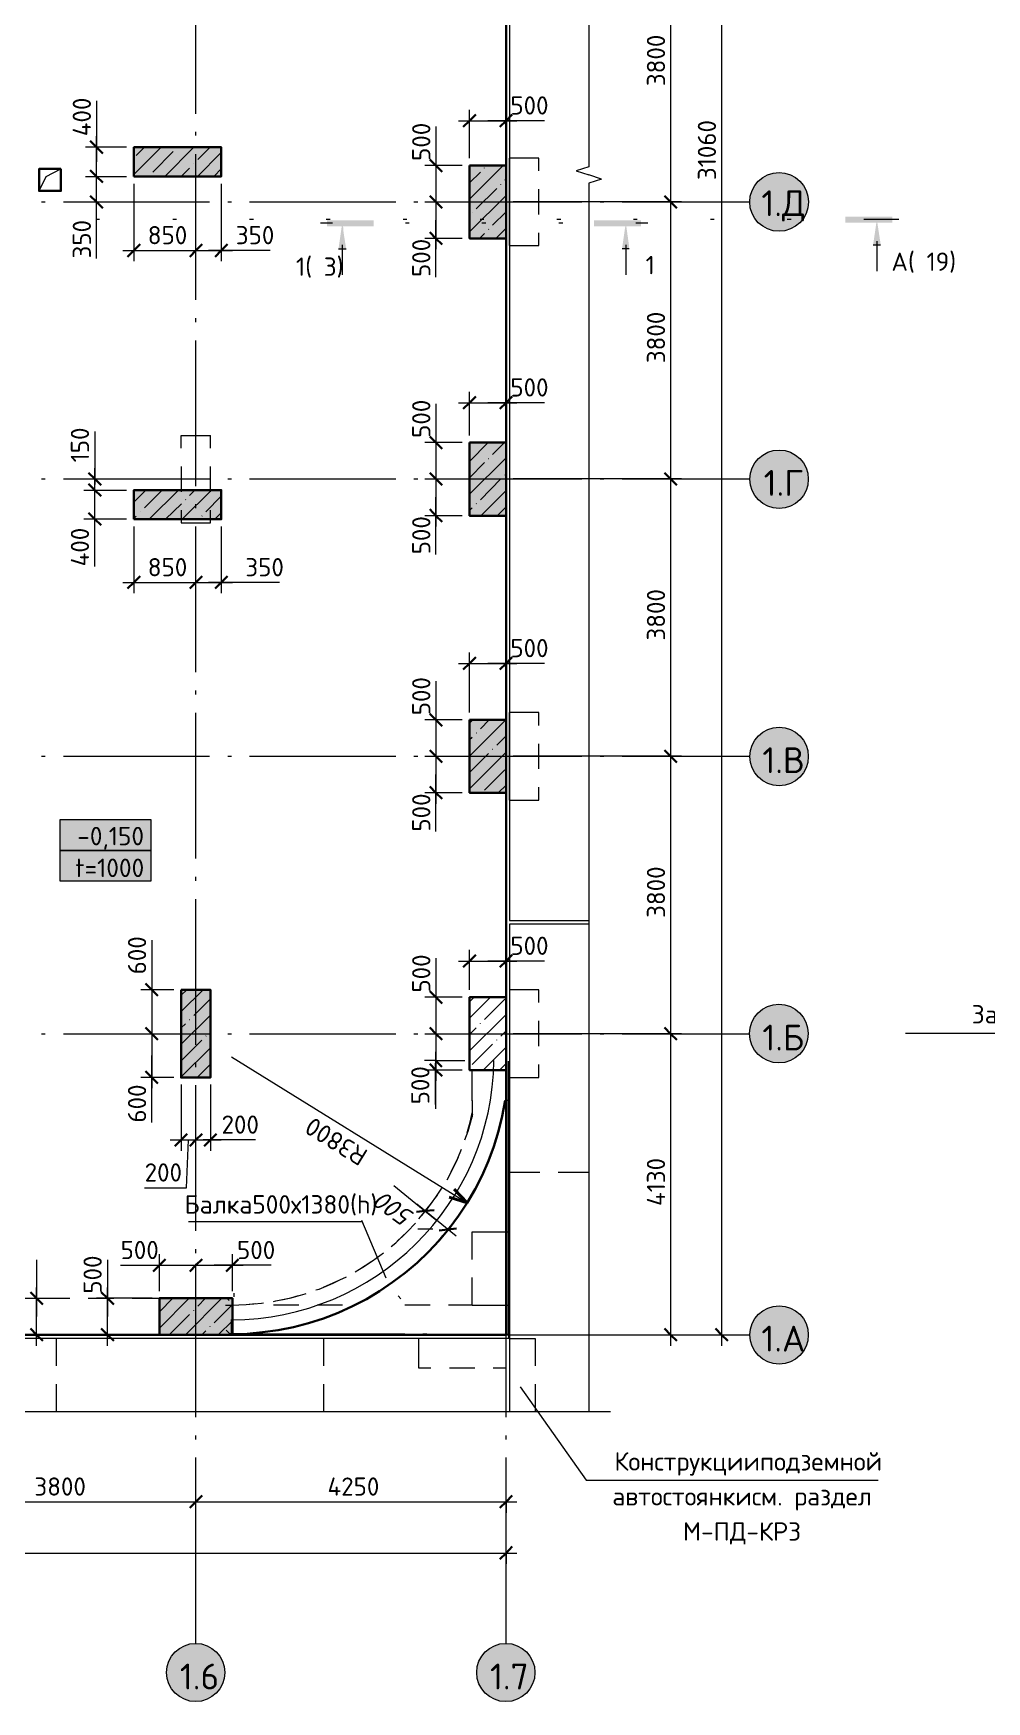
# Model space of a CAD drawing. Header units: millimetres. Extents: x -7003 to 53088, y -45042 to 39047.
# Drawn here: x 17225 to 30290, y -2018 to 20848 of the extents above; entities that cross this region are included whole.
import ezdxf

# ---------------------------------------------------------------- set-up
doc = ezdxf.new("R2010")
doc.units = ezdxf.units.MM
doc.styles.add('PDF ISOCPEUR', font='isocpeur.ttf')
doc.styles.add('PDF ISOCPEUR Italic', font='isocpeui.ttf')

msp = doc.modelspace()

# ---------------------------------------------------------------- hatches: boundary and pattern name
at = {"true_color": 0xffffff, "transparency": 33554559}
for points in [[(27545, 18928), (27477, 18936), (27409, 18936), (27376, 18932), (27337, 18928), (27312, 18915), (27299, 18911), (27282, 18902), (27270, 18898), (27253, 18890), (27240, 18885), (27227, 18873), (27219, 18868), (27206, 18856), (27198, 18852), (27185, 18839), (27177, 18835), (27168, 18826), (27160, 18822), (27155, 18813), (27147, 18805), (27143, 18797), (27130, 18784), (27126, 18775), (27113, 18763), (27109, 18754), (27096, 18741), (27092, 18729), (27083, 18712), (27079, 18699), (27071, 18682), (27067, 18670), (27054, 18644), (27050, 18606), (27041, 18538), (27045, 18534), (27045, 18500), (27050, 18500), (27050, 18466), (27054, 18466), (27054, 18433), (27058, 18433), (27058, 18424), (27062, 18424), (27062, 18416), (27067, 18416), (27067, 18407), (27071, 18407), (27071, 18394), (27075, 18394), (27075, 18386), (27079, 18386), (27079, 18377), (27083, 18377), (27083, 18365), (27088, 18365), (27088, 18356), (27092, 18356), (27092, 18348), (27096, 18348), (27096, 18335), (27100, 18335), (27109, 18327), (27109, 18318), (27113, 18318), (27122, 18310), (27122, 18301), (27126, 18301), (27134, 18293), (27134, 18284), (27138, 18284), (27147, 18276), (27147, 18267), (27151, 18267), (27160, 18259), (27160, 18250), (27168, 18250), (27177, 18242), (27185, 18238), (27198, 18225), (27206, 18221), (27219, 18208), (27227, 18204), (27240, 18191), (27265, 18183), (27274, 18179), (27287, 18174), (27295, 18170), (27308, 18166), (27316, 18162), (27329, 18157), (27337, 18153), (27376, 18149), (27409, 18145), (27477, 18140), (27477, 18145), (27545, 18153), (27570, 18162), (27579, 18166), (27591, 18170), (27600, 18174), (27613, 18179), (27621, 18183), (27634, 18187), (27651, 18195), (27659, 18204), (27668, 18208), (27676, 18217), (27685, 18221), (27693, 18229), (27701, 18234), (27710, 18242), (27718, 18246), (27735, 18263), (27740, 18272), (27748, 18280), (27752, 18289), (27761, 18297), (27765, 18306), (27773, 18314), (27778, 18322), (27786, 18331), (27795, 18348), (27799, 18361), (27803, 18369), (27807, 18382), (27811, 18390), (27816, 18403), (27820, 18411), (27828, 18437), (27837, 18504), (27841, 18572), (27837, 18572), (27837, 18606), (27833, 18606), (27833, 18640), (27828, 18640), (27828, 18653), (27824, 18653), (27824, 18665), (27820, 18665), (27820, 18674), (27816, 18674), (27816, 18686), (27811, 18686), (27811, 18695), (27807, 18695), (27807, 18708), (27803, 18708), (27803, 18716), (27799, 18716), (27799, 18729), (27795, 18729), (27795, 18737), (27790, 18737), (27790, 18746), (27782, 18754), (27778, 18754), (27778, 18763), (27765, 18775), (27761, 18775), (27761, 18784), (27748, 18797), (27744, 18797), (27744, 18805), (27718, 18830), (27710, 18835), (27701, 18843), (27693, 18847), (27685, 18856), (27676, 18860), (27668, 18868), (27659, 18873), (27651, 18881), (27617, 18898), (27604, 18902), (27587, 18911), (27574, 18915), (27558, 18923)], [(27545, 15127), (27477, 15135), (27409, 15135), (27376, 15131), (27337, 15127), (27312, 15114), (27299, 15110), (27282, 15101), (27270, 15097), (27253, 15089), (27240, 15084), (27227, 15072), (27219, 15067), (27206, 15055), (27198, 15051), (27185, 15038), (27177, 15034), (27168, 15025), (27160, 15021), (27155, 15012), (27147, 15004), (27143, 14996), (27130, 14983), (27126, 14974), (27113, 14962), (27109, 14953), (27096, 14941), (27092, 14928), (27083, 14911), (27079, 14898), (27071, 14881), (27067, 14869), (27054, 14843), (27041, 14742), (27045, 14737), (27045, 14703), (27050, 14703), (27050, 14670), (27054, 14670), (27054, 14632), (27058, 14632), (27058, 14623), (27062, 14623), (27062, 14615), (27067, 14615), (27067, 14606), (27071, 14606), (27071, 14593), (27075, 14593), (27075, 14585), (27079, 14585), (27079, 14576), (27083, 14576), (27083, 14564), (27088, 14564), (27088, 14555), (27092, 14555), (27092, 14547), (27096, 14547), (27096, 14534), (27100, 14534), (27113, 14521), (27113, 14513), (27117, 14513), (27130, 14500), (27130, 14492), (27134, 14492), (27147, 14479), (27147, 14471), (27151, 14471), (27160, 14462), (27160, 14454), (27168, 14454), (27177, 14445), (27185, 14441), (27198, 14428), (27206, 14424), (27219, 14411), (27227, 14407), (27240, 14394), (27253, 14390), (27270, 14382), (27282, 14378), (27299, 14369), (27312, 14365), (27337, 14352), (27376, 14348), (27409, 14344), (27477, 14339), (27477, 14344), (27545, 14352), (27558, 14356), (27574, 14365), (27587, 14369), (27604, 14378), (27617, 14382), (27651, 14399), (27659, 14407), (27668, 14411), (27676, 14420), (27685, 14424), (27693, 14433), (27701, 14437), (27710, 14445), (27718, 14450), (27740, 14471), (27744, 14479), (27756, 14492), (27761, 14500), (27773, 14513), (27778, 14521), (27786, 14530), (27795, 14547), (27799, 14560), (27803, 14568), (27807, 14581), (27811, 14589), (27816, 14602), (27820, 14610), (27828, 14636), (27837, 14703), (27841, 14771), (27837, 14771), (27837, 14805), (27833, 14805), (27833, 14839), (27828, 14839), (27828, 14852), (27824, 14852), (27824, 14864), (27820, 14864), (27820, 14873), (27816, 14873), (27816, 14885), (27811, 14885), (27811, 14894), (27807, 14894), (27807, 14907), (27803, 14907), (27803, 14915), (27799, 14915), (27799, 14928), (27795, 14928), (27795, 14936), (27790, 14936), (27790, 14945), (27782, 14953), (27778, 14953), (27778, 14962), (27765, 14974), (27761, 14974), (27761, 14983), (27748, 14996), (27744, 14996), (27744, 15004), (27718, 15029), (27710, 15034), (27701, 15042), (27693, 15046), (27685, 15055), (27676, 15059), (27668, 15067), (27659, 15072), (27651, 15080), (27617, 15097), (27604, 15101), (27587, 15110), (27574, 15114), (27558, 15123)], [(27545, 11326), (27477, 11334), (27409, 11334), (27376, 11330), (27337, 11326), (27329, 11322), (27316, 11317), (27308, 11313), (27295, 11309), (27287, 11305), (27274, 11300), (27265, 11296), (27240, 11288), (27227, 11275), (27219, 11271), (27206, 11258), (27198, 11254), (27185, 11241), (27177, 11237), (27168, 11228), (27160, 11224), (27155, 11216), (27147, 11207), (27143, 11199), (27134, 11190), (27130, 11182), (27122, 11173), (27117, 11165), (27109, 11156), (27105, 11148), (27096, 11140), (27092, 11127), (27083, 11110), (27079, 11097), (27071, 11080), (27067, 11068), (27054, 11042), (27041, 10941), (27045, 10936), (27045, 10902), (27050, 10902), (27050, 10869), (27054, 10869), (27054, 10831), (27058, 10831), (27058, 10822), (27062, 10822), (27062, 10814), (27067, 10814), (27067, 10805), (27071, 10805), (27071, 10797), (27075, 10797), (27075, 10784), (27079, 10784), (27079, 10776), (27083, 10776), (27083, 10767), (27088, 10767), (27088, 10759), (27092, 10759), (27092, 10750), (27096, 10750), (27096, 10737), (27100, 10737), (27109, 10729), (27109, 10720), (27113, 10720), (27122, 10712), (27122, 10704), (27126, 10704), (27134, 10695), (27134, 10687), (27138, 10687), (27147, 10678), (27147, 10670), (27151, 10670), (27160, 10661), (27160, 10653), (27168, 10653), (27177, 10644), (27185, 10640), (27198, 10627), (27206, 10623), (27219, 10610), (27227, 10606), (27240, 10593), (27265, 10585), (27274, 10581), (27287, 10577), (27295, 10572), (27308, 10568), (27316, 10564), (27329, 10560), (27337, 10555), (27367, 10551), (27418, 10543), (27469, 10538), (27469, 10543), (27545, 10555), (27570, 10564), (27579, 10568), (27591, 10572), (27600, 10577), (27613, 10581), (27621, 10585), (27634, 10589), (27651, 10598), (27659, 10606), (27668, 10610), (27676, 10619), (27685, 10623), (27693, 10632), (27701, 10636), (27710, 10644), (27718, 10649), (27735, 10665), (27740, 10674), (27748, 10682), (27752, 10691), (27761, 10699), (27765, 10708), (27773, 10716), (27778, 10725), (27786, 10733), (27799, 10759), (27803, 10771), (27807, 10780), (27811, 10792), (27816, 10801), (27820, 10814), (27824, 10822), (27828, 10835), (27837, 10902), (27841, 10970), (27837, 10970), (27837, 11004), (27833, 11004), (27833, 11038), (27828, 11038), (27828, 11051), (27824, 11051), (27824, 11063), (27820, 11063), (27820, 11072), (27816, 11072), (27816, 11084), (27811, 11084), (27811, 11093), (27807, 11093), (27807, 11106), (27803, 11106), (27803, 11114), (27799, 11114), (27799, 11127), (27795, 11127), (27795, 11135), (27790, 11135), (27790, 11144), (27782, 11152), (27778, 11152), (27778, 11161), (27769, 11169), (27765, 11169), (27765, 11178), (27756, 11186), (27752, 11186), (27752, 11195), (27744, 11203), (27740, 11203), (27740, 11211), (27718, 11233), (27710, 11237), (27701, 11245), (27693, 11250), (27685, 11258), (27676, 11262), (27668, 11271), (27659, 11275), (27651, 11283), (27634, 11292), (27621, 11296), (27613, 11300), (27600, 11305), (27591, 11309), (27579, 11313), (27570, 11317)], [(27545, 7529), (27477, 7537), (27409, 7537), (27376, 7533), (27337, 7529), (27312, 7516), (27299, 7512), (27282, 7504), (27270, 7499), (27253, 7491), (27240, 7487), (27227, 7474), (27219, 7470), (27206, 7457), (27198, 7453), (27185, 7440), (27177, 7436), (27168, 7427), (27160, 7423), (27155, 7415), (27147, 7406), (27143, 7398), (27134, 7389), (27130, 7381), (27122, 7372), (27117, 7364), (27109, 7355), (27105, 7347), (27096, 7339), (27092, 7326), (27075, 7292), (27071, 7279), (27054, 7245), (27050, 7207), (27041, 7140), (27045, 7135), (27045, 7101), (27050, 7101), (27050, 7068), (27054, 7068), (27054, 7034), (27058, 7034), (27058, 7025), (27062, 7025), (27062, 7017), (27067, 7017), (27067, 7008), (27071, 7008), (27071, 6996), (27075, 6996), (27075, 6987), (27079, 6987), (27079, 6979), (27083, 6979), (27083, 6966), (27088, 6966), (27088, 6958), (27092, 6958), (27092, 6949), (27096, 6949), (27096, 6936), (27100, 6936), (27109, 6928), (27109, 6919), (27113, 6919), (27122, 6911), (27122, 6903), (27126, 6903), (27134, 6894), (27134, 6886), (27138, 6886), (27147, 6877), (27147, 6869), (27151, 6869), (27160, 6860), (27160, 6852), (27168, 6852), (27177, 6843), (27185, 6839), (27198, 6826), (27206, 6822), (27219, 6809), (27227, 6805), (27240, 6793), (27265, 6784), (27274, 6780), (27287, 6776), (27295, 6771), (27308, 6767), (27316, 6763), (27329, 6759), (27337, 6754), (27376, 6750), (27409, 6746), (27477, 6742), (27477, 6746), (27545, 6754), (27570, 6763), (27579, 6767), (27591, 6771), (27600, 6776), (27613, 6780), (27621, 6784), (27634, 6788), (27651, 6797), (27659, 6805), (27668, 6809), (27676, 6818), (27685, 6822), (27693, 6831), (27701, 6835), (27710, 6843), (27718, 6848), (27735, 6864), (27740, 6873), (27748, 6881), (27752, 6890), (27761, 6898), (27765, 6907), (27773, 6915), (27778, 6924), (27786, 6932), (27795, 6949), (27799, 6962), (27803, 6970), (27807, 6983), (27811, 6991), (27816, 7004), (27820, 7013), (27828, 7038), (27837, 7106), (27841, 7173), (27837, 7173), (27837, 7207), (27833, 7207), (27833, 7241), (27828, 7241), (27828, 7254), (27824, 7254), (27824, 7262), (27820, 7262), (27820, 7275), (27816, 7275), (27816, 7284), (27811, 7284), (27811, 7296), (27807, 7296), (27807, 7305), (27803, 7305), (27803, 7317), (27799, 7317), (27799, 7326), (27795, 7326), (27795, 7334), (27790, 7334), (27790, 7343), (27782, 7351), (27778, 7351), (27778, 7360), (27769, 7368), (27765, 7368), (27765, 7377), (27756, 7385), (27752, 7385), (27752, 7394), (27744, 7402), (27740, 7402), (27740, 7410), (27718, 7432), (27710, 7436), (27701, 7444), (27693, 7449), (27685, 7457), (27676, 7461), (27668, 7470), (27659, 7474), (27651, 7482), (27617, 7499), (27604, 7504), (27587, 7512), (27574, 7516), (27558, 7525)], [(27545, 3398), (27477, 3406), (27409, 3406), (27376, 3402), (27337, 3398), (27312, 3385), (27299, 3381), (27282, 3372), (27270, 3368), (27253, 3360), (27240, 3356), (27227, 3343), (27219, 3339), (27206, 3326), (27198, 3322), (27185, 3309), (27177, 3305), (27168, 3296), (27160, 3292), (27155, 3284), (27147, 3275), (27143, 3267), (27130, 3254), (27126, 3245), (27113, 3233), (27109, 3224), (27096, 3212), (27092, 3199), (27083, 3182), (27079, 3169), (27071, 3152), (27067, 3140), (27054, 3114), (27041, 3013), (27045, 3008), (27045, 2975), (27050, 2975), (27050, 2941), (27054, 2941), (27054, 2903), (27058, 2903), (27058, 2894), (27062, 2894), (27062, 2886), (27067, 2886), (27067, 2877), (27071, 2877), (27071, 2865), (27075, 2865), (27075, 2856), (27079, 2856), (27079, 2848), (27083, 2848), (27083, 2835), (27088, 2835), (27088, 2826), (27092, 2826), (27092, 2818), (27096, 2818), (27096, 2805), (27100, 2805), (27113, 2793), (27113, 2784), (27117, 2784), (27130, 2771), (27130, 2763), (27134, 2763), (27147, 2750), (27147, 2742), (27151, 2742), (27160, 2733), (27160, 2725), (27168, 2725), (27177, 2716), (27185, 2712), (27198, 2699), (27206, 2695), (27219, 2683), (27227, 2678), (27240, 2666), (27253, 2661), (27270, 2653), (27282, 2649), (27299, 2640), (27312, 2636), (27337, 2623), (27376, 2619), (27409, 2615), (27477, 2611), (27477, 2615), (27545, 2623), (27558, 2628), (27574, 2636), (27587, 2640), (27604, 2649), (27617, 2653), (27651, 2670), (27659, 2678), (27668, 2683), (27676, 2691), (27685, 2695), (27693, 2704), (27701, 2708), (27710, 2716), (27718, 2721), (27740, 2742), (27744, 2750), (27756, 2763), (27761, 2771), (27773, 2784), (27778, 2793), (27786, 2801), (27795, 2818), (27799, 2831), (27803, 2839), (27807, 2852), (27811, 2860), (27816, 2873), (27820, 2881), (27828, 2907), (27837, 2975), (27841, 3042), (27837, 3042), (27837, 3076), (27833, 3076), (27833, 3110), (27828, 3110), (27828, 3123), (27824, 3123), (27824, 3135), (27820, 3135), (27820, 3144), (27816, 3144), (27816, 3157), (27811, 3157), (27811, 3165), (27807, 3165), (27807, 3178), (27803, 3178), (27803, 3186), (27799, 3186), (27799, 3199), (27795, 3199), (27795, 3207), (27790, 3207), (27790, 3216), (27782, 3224), (27778, 3224), (27778, 3233), (27765, 3245), (27761, 3245), (27761, 3254), (27748, 3267), (27744, 3267), (27744, 3275), (27718, 3301), (27710, 3305), (27701, 3313), (27693, 3317), (27685, 3326), (27676, 3330), (27668, 3339), (27659, 3343), (27651, 3351), (27617, 3368), (27604, 3372), (27587, 3381), (27574, 3385), (27558, 3394)], [(19553, -1229), (19486, -1220), (19418, -1220), (19384, -1224), (19346, -1229), (19321, -1241), (19308, -1245), (19291, -1254), (19278, -1258), (19261, -1267), (19249, -1271), (19236, -1284), (19228, -1288), (19215, -1300), (19206, -1305), (19194, -1317), (19185, -1322), (19177, -1330), (19168, -1334), (19164, -1343), (19156, -1351), (19151, -1360), (19139, -1372), (19134, -1381), (19122, -1394), (19117, -1402), (19105, -1415), (19101, -1427), (19092, -1444), (19088, -1457), (19079, -1474), (19075, -1487), (19062, -1512), (19058, -1550), (19050, -1618), (19054, -1622), (19054, -1656), (19058, -1656), (19058, -1690), (19062, -1690), (19062, -1724), (19067, -1724), (19067, -1732), (19071, -1732), (19071, -1741), (19075, -1741), (19075, -1749), (19079, -1749), (19079, -1762), (19084, -1762), (19084, -1770), (19088, -1770), (19088, -1779), (19092, -1779), (19092, -1791), (19096, -1791), (19096, -1800), (19101, -1800), (19101, -1808), (19105, -1808), (19105, -1821), (19109, -1821), (19117, -1830), (19117, -1838), (19122, -1838), (19130, -1846), (19130, -1855), (19134, -1855), (19143, -1863), (19143, -1872), (19147, -1872), (19156, -1880), (19156, -1889), (19160, -1889), (19168, -1897), (19168, -1906), (19177, -1906), (19185, -1914), (19194, -1918), (19206, -1931), (19215, -1935), (19228, -1948), (19236, -1952), (19249, -1965), (19274, -1973), (19283, -1978), (19295, -1982), (19304, -1986), (19316, -1990), (19325, -1995), (19338, -1999), (19346, -2003), (19384, -2007), (19418, -2012), (19486, -2016), (19486, -2012), (19553, -2003), (19579, -1995), (19587, -1990), (19600, -1986), (19608, -1982), (19621, -1978), (19630, -1973), (19642, -1969), (19659, -1961), (19668, -1952), (19676, -1948), (19689, -1935), (19697, -1931), (19710, -1918), (19719, -1914), (19740, -1893), (19744, -1885), (19752, -1876), (19757, -1868), (19765, -1859), (19769, -1851), (19778, -1842), (19782, -1834), (19790, -1825), (19807, -1791), (19812, -1779), (19820, -1762), (19824, -1749), (19833, -1732), (19837, -1720), (19845, -1652), (19850, -1584), (19845, -1584), (19845, -1550), (19841, -1550), (19841, -1516), (19837, -1516), (19837, -1504), (19833, -1504), (19833, -1495), (19829, -1495), (19829, -1487), (19824, -1487), (19824, -1474), (19820, -1474), (19820, -1466), (19816, -1466), (19816, -1457), (19812, -1457), (19812, -1444), (19807, -1444), (19807, -1436), (19803, -1436), (19803, -1427), (19799, -1427), (19799, -1419), (19795, -1419), (19795, -1411), (19786, -1402), (19782, -1402), (19782, -1394), (19769, -1381), (19765, -1381), (19765, -1372), (19752, -1360), (19748, -1360), (19748, -1351), (19719, -1322), (19710, -1317), (19697, -1305), (19689, -1300), (19676, -1288), (19668, -1284), (19659, -1275), (19625, -1258), (19613, -1254), (19596, -1245), (19583, -1241), (19566, -1233)], [(23803, -1229), (23735, -1220), (23668, -1220), (23634, -1224), (23596, -1229), (23570, -1241), (23558, -1245), (23541, -1254), (23528, -1258), (23511, -1267), (23498, -1271), (23486, -1284), (23477, -1288), (23464, -1300), (23456, -1305), (23443, -1317), (23435, -1322), (23426, -1330), (23418, -1334), (23414, -1343), (23405, -1351), (23401, -1360), (23388, -1372), (23384, -1381), (23371, -1394), (23367, -1402), (23354, -1415), (23350, -1427), (23342, -1444), (23337, -1457), (23329, -1474), (23325, -1487), (23312, -1512), (23308, -1550), (23299, -1618), (23304, -1622), (23304, -1656), (23308, -1656), (23308, -1690), (23312, -1690), (23312, -1724), (23316, -1724), (23316, -1732), (23321, -1732), (23321, -1741), (23325, -1741), (23325, -1749), (23329, -1749), (23329, -1762), (23333, -1762), (23333, -1770), (23337, -1770), (23337, -1779), (23342, -1779), (23342, -1791), (23346, -1791), (23346, -1800), (23350, -1800), (23350, -1808), (23354, -1808), (23354, -1821), (23359, -1821), (23367, -1830), (23367, -1838), (23371, -1838), (23380, -1846), (23380, -1855), (23384, -1855), (23393, -1863), (23393, -1872), (23397, -1872), (23405, -1880), (23405, -1889), (23409, -1889), (23418, -1897), (23418, -1906), (23426, -1906), (23435, -1914), (23443, -1918), (23456, -1931), (23464, -1935), (23477, -1948), (23486, -1952), (23498, -1965), (23524, -1973), (23532, -1978), (23545, -1982), (23553, -1986), (23566, -1990), (23575, -1995), (23587, -1999), (23596, -2003), (23634, -2007), (23668, -2012), (23735, -2016), (23735, -2012), (23803, -2003), (23828, -1995), (23837, -1990), (23850, -1986), (23858, -1982), (23871, -1978), (23879, -1973), (23892, -1969), (23909, -1961), (23917, -1952), (23926, -1948), (23939, -1935), (23947, -1931), (23960, -1918), (23968, -1914), (23989, -1893), (23994, -1885), (24002, -1876), (24006, -1868), (24015, -1859), (24019, -1851), (24027, -1842), (24032, -1834), (24040, -1825), (24057, -1791), (24061, -1779), (24070, -1762), (24074, -1749), (24082, -1732), (24087, -1720), (24095, -1652), (24099, -1584), (24095, -1584), (24095, -1550), (24091, -1550), (24091, -1516), (24087, -1516), (24087, -1504), (24082, -1504), (24082, -1495), (24078, -1495), (24078, -1487), (24074, -1487), (24074, -1474), (24070, -1474), (24070, -1466), (24066, -1466), (24066, -1457), (24061, -1457), (24061, -1444), (24057, -1444), (24057, -1436), (24053, -1436), (24053, -1427), (24049, -1427), (24049, -1419), (24044, -1419), (24044, -1411), (24036, -1402), (24032, -1402), (24032, -1394), (24019, -1381), (24015, -1381), (24015, -1372), (24002, -1360), (23998, -1360), (23998, -1351), (23968, -1322), (23960, -1317), (23947, -1305), (23939, -1300), (23926, -1288), (23917, -1284), (23909, -1275), (23875, -1258), (23862, -1254), (23845, -1245), (23833, -1241), (23816, -1233)]]:
    msp.add_hatch(color=7, dxfattribs=at).paths.add_polyline_path(points)
at = {"transparency": 33554559}
for points in [[(28836, 17971), (28832, 17971), (28832, 18001), (28827, 18001), (28827, 18030), (28823, 18030), (28823, 18060), (28819, 18060), (28819, 18090), (28815, 18090), (28815, 18119), (28810, 18119), (28810, 18149), (28806, 18149), (28806, 18179), (28802, 18179), (28802, 18208), (28798, 18208), (28798, 18238), (28793, 18238), (28793, 18267), (28789, 18267), (28789, 18297), (28785, 18297), (28781, 18272), (28734, 17946), (28836, 17942)], [(21509, 17920), (21505, 17920), (21505, 17950), (21500, 17950), (21500, 17980), (21496, 17980), (21496, 18009), (21492, 18009), (21492, 18039), (21488, 18039), (21488, 18068), (21484, 18068), (21484, 18098), (21479, 18098), (21479, 18128), (21475, 18128), (21475, 18157), (21471, 18157), (21471, 18187), (21467, 18187), (21467, 18217), (21462, 18217), (21462, 18246), (21458, 18246), (21454, 18221), (21407, 17895), (21509, 17891)], [(25390, 17925), (25386, 17925), (25386, 17958), (25382, 17958), (25382, 17988), (25378, 17988), (25378, 18022), (25373, 18022), (25373, 18056), (25369, 18056), (25369, 18085), (25365, 18085), (25365, 18119), (25361, 18119), (25361, 18153), (25357, 18153), (25357, 18183), (25352, 18183), (25352, 18217), (25348, 18217), (25348, 18246), (25344, 18246), (25340, 18221), (25293, 17895), (25390, 17891)]]:
    msp.add_hatch(color=7, dxfattribs=at).paths.add_polyline_path(points)

# ---------------------------------------------------------------- linework, layer by layer
at = {"color": 9, "lineweight": 9, "true_color": 0xc0c0c0}
for points in [[(24837, 36158), (24837, 35858), (24837, 19020)], [(24837, 19019), (24664, 18964)], [(24664, 18964), (24837, 18909)], [(25011, 18850), (24837, 18909)], [(25011, 18850), (24837, 18795), (24837, 1957)], [(25133, 1956), (24837, 1956), (11263, 1956)]]:
    msp.add_lwpolyline(points, dxfattribs=at)
at = {"color": 254, "lineweight": 18, "true_color": 0xeaeaea}
for points in [[(23703, 34118), (23749, 34118), (23749, 8688), (24837, 8688)], [(24837, 8640), (23749, 8640), (23749, 5237)], [(23749, 5237), (23749, 1957)]]:
    msp.add_lwpolyline(points, dxfattribs=at)
at = {"color": 7, "lineweight": 18}
for points in [[(26657, 34215), (26657, 2859)], [(26107, 22338), (25959, 22338), (25959, 18537)], [(18090, 19925), (18090, 19341)], [(23203, 19138), (23203, 19650), (23203, 19798)], [(23703, 19138), (23703, 19650), (23703, 19798)], [(17938, 18888), (18090, 18888), (18090, 19438)], [(22742, 19570), (22742, 19002)], [(23051, 19650), (23851, 19650)], [(23665, 19650), (23453, 19650)], [(24232, 19650), (23665, 19650)], [(26657, 19570), (26657, 18736)], [(18501, 19286), (18090, 19286), (17938, 19286)], [(18090, 19341), (18090, 19087)], [(23102, 19036), (22742, 19036), (22590, 19036)], [(22742, 19189), (22742, 18537)], [(22742, 19002), (22742, 18786)], [(18090, 18389), (18090, 18888)], [(18090, 18888), (18501, 18888)], [(18602, 18786), (18602, 17872), (18602, 17724)], [(19800, 18786), (19800, 17872), (19800, 17724)], [(18069, 18537), (18090, 18537), (18238, 18537)], [(18090, 18333), (18090, 18714)], [(22590, 18537), (22742, 18537), (22742, 17889)], [(22742, 18537), (22759, 18537)], [(25959, 18537), (23800, 18537)], [(26107, 18537), (25959, 18537), (25959, 14740)], [(26657, 18736), (26657, 18537)], [(18090, 17762), (18090, 18333)], [(22742, 18075), (22742, 18287)], [(22742, 17508), (22742, 18075)], [(18450, 17872), (19453, 17872)], [(19453, 17872), (19453, 17893)], [(19453, 17724), (19453, 17872), (19952, 17872)], [(19902, 17872), (19626, 17872)], [(20469, 17872), (19902, 17872)], [(23102, 18037), (22742, 18037), (22590, 18037)], [(23051, 15785), (23851, 15785)], [(23203, 15337), (23203, 15785), (23203, 15933)], [(23665, 15785), (23453, 15785)], [(24232, 15785), (23665, 15785)], [(23703, 15337), (23703, 15785), (23703, 15933)], [(22742, 15768), (22742, 15201)], [(18069, 15392), (18069, 14871)], [(22742, 15387), (22742, 14740)], [(23102, 15239), (22742, 15239), (22590, 15239)], [(22742, 15201), (22742, 14990)], [(17916, 14587), (18069, 14587), (18069, 14888)], [(18069, 14871), (18069, 14664)], [(18048, 14740), (18069, 14740), (18217, 14740)], [(22590, 14740), (22742, 14740), (22742, 14088)], [(22742, 14740), (22759, 14740)], [(25959, 14740), (23800, 14740)], [(26107, 14740), (25959, 14740), (25959, 10939)], [(18069, 14037), (18069, 14587)], [(18069, 14587), (18501, 14587)], [(22742, 14274), (22742, 14490)], [(18501, 14189), (18069, 14189), (17916, 14189)], [(18069, 14130), (18069, 14388)], [(23102, 14236), (22742, 14236), (22590, 14236)], [(22742, 13707), (22742, 14274)], [(18069, 13542), (18069, 14130)], [(18602, 14088), (18602, 13322), (18602, 13174)], [(19800, 14088), (19800, 13322), (19800, 13174)], [(18450, 13322), (19453, 13322)], [(19453, 13322), (19453, 13343)], [(19453, 13174), (19453, 13322), (19952, 13322)], [(20033, 13322), (19626, 13322)], [(20600, 13322), (20033, 13322)], [(23203, 11540), (23203, 12213), (23203, 12361)], [(23703, 11540), (23703, 12213), (23703, 12361)], [(23051, 12213), (23851, 12213)], [(23665, 12213), (23453, 12213)], [(24232, 12213), (23665, 12213)], [(22742, 11967), (22742, 11400)], [(23102, 11438), (22742, 11438), (22590, 11438)], [(22742, 11586), (22742, 10939)], [(22742, 11400), (22742, 11188)], [(22590, 10939), (22742, 10939), (22742, 10287)], [(22742, 10939), (22759, 10939)], [(25959, 10939), (23800, 10939)], [(26107, 10939), (25959, 10939), (25959, 7138)], [(22742, 10477), (22742, 10689)], [(23102, 10439), (22742, 10439), (22590, 10439)], [(22742, 9906), (22742, 10477)], [(18848, 8420), (18848, 7853)], [(23203, 7739), (23203, 8132), (23203, 8285)], [(23703, 7739), (23703, 8132), (23703, 8285)], [(22742, 8170), (22742, 7603)], [(23051, 8132), (23851, 8132)], [(23665, 8132), (23453, 8132)], [(24232, 8132), (23665, 8132)], [(18848, 7887), (18848, 7138)], [(18848, 7853), (18848, 7438)], [(22742, 7789), (22742, 7138)], [(19152, 7739), (18848, 7739), (18699, 7739)], [(23102, 7637), (22742, 7637), (22590, 7637)], [(22742, 7603), (22742, 7387)], [(18699, 7137), (18848, 7137), (18848, 6388)], [(18848, 7137), (18869, 7137)], [(22590, 7137), (22742, 7137), (22742, 6490)], [(22742, 7137), (22759, 7137)], [(25959, 7137), (23800, 7137)], [(26107, 7137), (25959, 7137), (25959, 2858)], [(22742, 6676), (22742, 6888)], [(18848, 6486), (18848, 6837)], [(22737, 6769), (22585, 6769)], [(23102, 6638), (22742, 6638), (22590, 6638)], [(22737, 6769), (23139, 6769)], [(22737, 6168), (22737, 6735)], [(22742, 6109), (22742, 6676)], [(19152, 6536), (18848, 6536), (18699, 6536)], [(18848, 5918), (18848, 6486)], [(19250, 6439), (19250, 5681), (19250, 5533)], [(19652, 6439), (19652, 5681), (19652, 5533)], [(23237, 6219), (23237, 5999)], [(23139, 5681), (23182, 5800), (23237, 5999)], [(19102, 5681), (19453, 5681)], [(19322, 5025), (19351, 5681)], [(19453, 5681), (19453, 5703)], [(19453, 5533), (19453, 5681), (19800, 5681)], [(19703, 5681), (19550, 5681)], [(20270, 5681), (19703, 5681)], [(22894, 5135), (22945, 5232), (23038, 5419), (23050, 5448)], [(22166, 5055), (22619, 4686)], [(18750, 5025), (19322, 5025)], [(22551, 4644), (22610, 4716), (22733, 4881), (22763, 4923)], [(22593, 4708), (22691, 4822)], [(23021, 4360), (22479, 4801)], [(22593, 4708), (22504, 4598)], [(22619, 4686), (22750, 4581)], [(22128, 4221), (22191, 4272), (22339, 4411), (22386, 4458)], [(22906, 4454), (22818, 4344)], [(22906, 4454), (23000, 4572)], [(17269, 4039), (17269, 3472)], [(18242, 4039), (18242, 3472)], [(18420, 3963), (18987, 3963)], [(18801, 3963), (19453, 3963)], [(18953, 3607), (18953, 3963), (18953, 4115)], [(18987, 3963), (19203, 3963)], [(19453, 3963), (19453, 3984)], [(19453, 3815), (19453, 3963), (20101, 3963)], [(19914, 3963), (19703, 3963)], [(20482, 3963), (19914, 3963)], [(19952, 3607), (19952, 3963), (19952, 4115)], [(21637, 3874), (21696, 3908), (21865, 4018), (21933, 4064)], [(21095, 3624), (21141, 3637), (21332, 3717), (21416, 3759)], [(16253, 3510), (17269, 3510), (17417, 3510)], [(17269, 2858), (17269, 3658)], [(17269, 3472), (17269, 3260)], [(18852, 3510), (18242, 3510), (18090, 3510)], [(18242, 2858), (18242, 3658)], [(18242, 3472), (18242, 3260)], [(19939, 3417), (20142, 3425), (20269, 3438)], [(20515, 3467), (20549, 3476), (20752, 3518), (20858, 3548)], [(16253, 3010), (17269, 3010), (17417, 3010)], [(18852, 3010), (18242, 3010), (18090, 3010)], [(23800, 3010), (25959, 3010), (26107, 3010)], [(23800, 3010), (26657, 3010), (26810, 3010)], [(15652, 568), (15652, 720), (19453, 720)], [(19453, 720), (19453, 742)], [(19453, 568), (19453, 720), (23851, 720)], [(23703, 742), (23703, 720), (23703, 568)], [(-145, 18), (23850, 18)], [(23703, 39), (23703, 18), (23703, -130)]]:
    msp.add_lwpolyline(points, dxfattribs=at)
at = {"color": 7, "lineweight": 9}
for points in [[(19453, 19747), (19453, 21749)], [(23703, 19747), (23703, 21749)], [(19453, 19447), (19453, 19498)], [(23703, 19447), (23703, 19498)], [(18602, 18913), (18975, 19286)], [(18776, 18888), (18602, 18888), (18602, 19286)], [(18776, 19286), (18602, 19286)], [(18636, 19172), (18750, 19286)], [(18860, 18947), (19140, 19227)], [(19377, 18888), (19025, 18888), (19423, 19286)], [(19377, 19286), (19025, 19286)], [(19195, 19286), (19199, 19286)], [(19474, 18888), (19800, 19214)], [(19478, 19117), (19648, 19286)], [(19800, 19286), (19626, 19286)], [(19800, 18888), (19800, 19286)], [(19250, 18888), (19364, 19002)], [(19423, 19062), (19423, 19062)], [(19453, 17195), (19453, 19193)], [(19703, 18892), (19800, 18990)], [(23203, 19023), (23216, 19036)], [(23203, 18575), (23665, 19036)], [(23406, 19002), (23406, 19007)], [(23703, 17195), (23703, 19193)], [(18805, 18892), (18805, 18892)], [(19626, 18888), (19800, 18888)], [(23203, 18799), (23351, 18947)], [(23631, 18778), (23631, 18782)], [(23686, 18837), (23703, 18850)], [(17336, 18537), (17387, 18537)], [(17637, 18537), (19639, 18537)], [(19889, 18537), (19940, 18537)], [(20189, 18537), (22192, 18537)], [(22441, 18537), (22492, 18537)], [(22742, 18537), (24744, 18537)], [(23203, 18126), (23703, 18626)], [(23292, 18444), (23576, 18723)], [(24994, 18537), (25045, 18537)], [(25294, 18537), (26543, 18537)], [(26543, 18537), (27042, 18537)], [(23237, 18389), (23241, 18389)], [(23517, 18219), (23703, 18401)], [(23339, 18037), (23406, 18105)], [(23461, 18160), (23466, 18164)], [(23563, 18037), (23703, 18177)], [(21409, 17893), (21510, 17893)], [(21459, 17948), (21459, 17538)], [(25392, 17893), (25294, 17893)], [(25345, 17948), (25345, 17538)], [(28837, 17944), (28736, 17944)], [(28786, 17999), (28786, 17589)], [(19453, 16890), (19453, 16945)], [(23703, 16890), (23703, 16945)], [(19453, 14642), (19453, 16640)], [(23703, 14642), (23703, 16640)], [(19250, 15163), (19250, 15337), (19652, 15337)], [(19652, 15163), (19652, 15337)], [(23203, 14981), (23457, 15239)], [(23517, 15074), (23682, 15239)], [(19250, 14913), (19250, 14562)], [(19652, 14562), (19652, 14913)], [(23203, 14532), (23703, 15032)], [(23203, 14757), (23406, 14964)], [(23461, 15019), (23466, 15023)], [(17336, 14740), (17387, 14740)], [(17637, 14740), (19639, 14740)], [(19889, 14740), (19940, 14740)], [(20189, 14740), (22192, 14740)], [(22441, 14740), (22492, 14740)], [(22742, 14740), (24744, 14740)], [(23351, 14456), (23631, 14740)], [(23686, 14795), (23690, 14799)], [(24994, 14740), (25045, 14740)], [(25294, 14740), (26543, 14740)], [(26543, 14740), (27042, 14740)], [(18602, 14422), (18767, 14587)], [(18776, 14189), (18602, 14189), (18602, 14587)], [(18776, 14587), (18602, 14587)], [(18746, 14346), (18992, 14587)], [(18814, 14189), (19216, 14587)], [(19377, 14587), (19025, 14587)], [(19262, 14189), (19665, 14587)], [(19309, 14456), (19313, 14460)], [(19364, 14515), (19440, 14587)], [(19588, 14291), (19800, 14503)], [(19800, 14587), (19626, 14587)], [(19800, 14189), (19800, 14587)], [(23356, 14236), (23703, 14583)], [(18602, 14198), (18636, 14232)], [(18691, 14291), (18695, 14291)], [(19025, 14189), (19377, 14189)], [(19038, 14189), (19254, 14401)], [(19250, 14312), (19250, 14139)], [(19453, 14338), (19453, 14393)], [(19533, 14232), (19538, 14236)], [(19626, 14189), (19800, 14189)], [(19652, 14139), (19652, 14312)], [(19711, 14189), (19800, 14278)], [(23203, 14308), (23237, 14346)], [(23292, 14401), (23296, 14405)], [(23580, 14236), (23703, 14359)], [(23703, 14338), (23703, 14393)], [(19250, 14139), (19652, 14139)], [(19453, 12090), (19453, 14088)], [(23703, 12090), (23703, 14088)], [(19453, 11785), (19453, 11840)], [(23703, 11785), (23703, 11840)], [(19453, 9538), (19453, 11535)], [(23203, 11392), (23250, 11438)], [(23203, 10943), (23699, 11438)], [(23351, 11315), (23474, 11438)], [(23703, 9538), (23703, 11535)], [(23292, 11260), (23296, 11260)], [(23576, 11091), (23703, 11218)], [(23203, 11167), (23237, 11201)], [(23203, 10494), (23703, 10994)], [(23203, 10719), (23461, 10977)], [(23517, 11036), (23521, 11036)], [(17336, 10939), (17387, 10939)], [(17637, 10939), (19639, 10939)], [(19889, 10939), (19940, 10939)], [(20189, 10939), (22192, 10939)], [(22441, 10939), (22492, 10939)], [(22742, 10939), (24744, 10939)], [(23406, 10473), (23686, 10752)], [(24994, 10939), (25045, 10939)], [(25294, 10939), (26543, 10939)], [(26543, 10939), (27042, 10939)], [(23597, 10439), (23703, 10545)], [(19453, 9233), (19453, 9288)], [(23703, 9233), (23703, 9288)], [(19453, 6985), (19453, 8983)], [(23703, 6985), (23703, 8983)], [(19250, 7442), (19550, 7739)], [(19250, 7667), (19326, 7739)], [(19250, 7565), (19250, 7739), (19652, 7739)], [(19423, 7387), (19652, 7616)], [(19652, 7565), (19652, 7739)], [(23203, 7349), (23491, 7637)], [(23203, 7573), (23267, 7637)], [(23406, 7332), (23686, 7612)], [(19250, 6994), (19652, 7391)], [(19364, 7332), (19368, 7332)], [(23203, 6900), (23703, 7400)], [(17336, 7137), (17387, 7137)], [(17637, 7137), (19639, 7137)], [(19250, 7315), (19250, 6964)], [(19250, 7218), (19309, 7273)], [(19588, 7104), (19593, 7108)], [(19648, 7163), (19652, 7167)], [(19652, 6964), (19652, 7315)], [(19889, 7137), (19940, 7137)], [(20189, 7137), (22192, 7137)], [(22441, 7137), (22492, 7137)], [(22742, 7137), (24744, 7137)], [(23203, 7125), (23292, 7218)], [(23351, 7273), (23351, 7277)], [(23631, 7104), (23703, 7176)], [(24994, 7137), (25045, 7137)], [(25294, 7137), (26543, 7137)], [(26543, 7137), (27042, 7137)], [(29176, 7142), (35178, 7142)], [(19250, 6545), (19652, 6943)], [(19254, 6769), (19533, 7049)], [(23237, 6714), (23517, 6994)], [(23390, 6638), (23703, 6951)], [(23576, 7049), (23576, 7053)], [(19250, 6714), (19250, 6536)], [(19453, 6680), (19453, 6735)], [(19478, 6545), (19652, 6718)], [(19652, 6536), (19652, 6714)], [(19939, 6820), (23169, 4818)], [(23614, 6638), (23703, 6727)], [(23703, 6680), (23703, 6735)], [(23736, 6219), (23736, 6761)], [(19250, 6536), (19652, 6536)], [(19453, 4433), (19453, 6431)], [(23703, 4433), (23703, 6431)], [(19939, 3019), (23736, 3019), (23736, 6219)], [(23668, 6100), (23685, 6185)], [(23736, 6219), (23690, 6219)], [(23245, 6028), (23241, 6011)], [(23622, 5893), (23643, 5973), (23647, 5990), (23664, 6087)], [(23563, 5685), (23592, 5770), (23592, 5783)], [(23596, 5783), (23618, 5880)], [(22949, 5237), (22953, 5245), (23042, 5431), (23093, 5554)], [(23495, 5482), (23524, 5567), (23529, 5580), (23558, 5673)], [(23368, 5186), (23410, 5275)], [(23414, 5283), (23448, 5368), (23452, 5376)], [(23457, 5381), (23491, 5469)], [(23270, 4995), (23317, 5080)], [(23321, 5093), (23364, 5173), (23368, 5182)], [(23736, 5033), (23736, 5089)], [(22623, 4733), (22741, 4894), (22822, 5021)], [(23105, 4724), (23156, 4796), (23160, 4809)], [(23165, 4809), (23211, 4894)], [(23220, 4907), (23266, 4983), (23270, 4991)], [(22983, 4547), (23038, 4623), (23046, 4631)], [(23046, 4631), (23097, 4712)], [(19351, 4561), (21730, 4561)], [(22212, 4293), (22348, 4420), (22462, 4542)], [(22441, 4517), (22432, 4509)], [(22700, 4458), (22492, 4458)], [(22779, 4297), (22839, 4369)], [(22851, 4382), (22911, 4449), (22915, 4458)], [(22919, 4458), (22974, 4534)], [(23237, 4420), (23736, 4420)], [(23237, 4043), (23237, 4420)], [(19453, 4128), (19453, 4183)], [(21734, 3933), (21874, 4022), (22022, 4132)], [(22559, 4068), (22627, 4132), (22631, 4140)], [(22636, 4140), (22699, 4208)], [(22712, 4221), (22771, 4289), (22779, 4293)], [(22754, 4267), (22741, 4255)], [(23703, 4128), (23703, 4183)], [(22238, 3793), (22310, 3848), (22314, 3853), (22386, 3912)], [(22403, 3929), (22470, 3984), (22479, 3992)], [(22479, 3992), (22547, 4056)], [(19453, 1880), (19453, 3878)], [(21201, 3662), (21336, 3721), (21518, 3806)], [(22064, 3671), (22140, 3721), (22145, 3726)], [(22145, 3726), (22216, 3781)], [(23237, 3417), (23237, 3793)], [(23703, 1880), (23703, 3878)], [(17375, 3510), (17726, 3510)], [(17976, 3510), (18327, 3510)], [(18577, 3510), (18953, 3510)], [(18953, 3099), (19360, 3510)], [(18953, 3324), (19135, 3510)], [(19309, 3010), (19808, 3510)], [(19478, 3400), (19584, 3510)], [(19910, 3480), (19871, 3518)], [(19939, 3417), (20142, 3425), (20350, 3442), (20379, 3446)], [(20625, 3488), (20756, 3518), (20951, 3573), (20964, 3577)], [(21594, 3400), (21666, 3438)], [(21696, 3450), (21776, 3493), (21780, 3497)], [(21785, 3497), (21857, 3539)], [(21882, 3556), (21962, 3603), (21967, 3603)], [(21967, 3607), (22039, 3654)], [(19085, 3010), (19364, 3290)], [(19423, 3345), (19423, 3349)], [(19703, 3175), (19952, 3425)], [(19859, 3417), (19939, 3417)], [(19939, 3019), (19939, 3218)], [(20862, 3417), (20515, 3417)], [(21112, 3205), (21192, 3230), (21196, 3235)], [(21463, 3417), (21116, 3417)], [(21201, 3235), (21268, 3260)], [(21311, 3277), (21395, 3306), (21395, 3311)], [(21400, 3311), (21471, 3345)], [(21505, 3357), (21586, 3395), (21590, 3395)], [(22665, 3417), (22314, 3417)], [(23237, 3417), (22915, 3417)], [(23237, 3417), (23736, 3417)], [(17336, 3010), (17387, 3010)], [(17637, 3010), (19639, 3010)], [(19533, 3010), (19588, 3065)], [(19648, 3120), (19648, 3125)], [(19758, 3010), (19952, 3201)], [(19910, 3031), (19867, 3074)], [(19889, 3010), (19940, 3010)], [(20066, 3019), (20011, 3019)], [(20189, 3010), (22192, 3010)], [(20316, 3040), (20362, 3044), (20367, 3044), (20396, 3048)], [(22314, 3019), (20316, 3019)], [(20506, 3061), (20574, 3074), (20578, 3074), (20629, 3082)], [(20705, 3099), (20786, 3112), (20786, 3116)], [(20790, 3116), (20849, 3129)], [(20908, 3146), (20989, 3167), (20993, 3167), (21061, 3188)], [(22441, 3010), (22492, 3010)], [(22619, 3019), (22564, 3019)], [(22742, 3010), (24744, 3010)], [(23736, 3019), (23736, 2968)], [(24994, 3010), (25045, 3010)], [(25294, 3010), (26543, 3010)], [(26543, 3010), (27042, 3010)], [(23897, 2295), (24803, 1017), (28803, 1017)], [(19453, 1575), (19453, 1630)], [(23703, 1575), (23703, 1630)], [(19453, -719), (19453, 1326)], [(23703, -719), (23703, 1326)], [(19453, -1218), (19453, -719)], [(23703, -1218), (23703, -719)]]:
    msp.add_lwpolyline(points, dxfattribs=at)
at = {"color": 7, "lineweight": 30}
for points in [[(23703, 19036), (23703, 21838)], [(23288, 19735), (23203, 19650), (23114, 19565)], [(23787, 19735), (23703, 19650), (23618, 19565)], [(18005, 19375), (18090, 19286), (18175, 19201)], [(22827, 18952), (22742, 19036), (22657, 19121)], [(18005, 18973), (18090, 18888), (18175, 18803)], [(18005, 18621), (18090, 18537), (18175, 18452)], [(22827, 18452), (22742, 18537), (22657, 18621)], [(26044, 18452), (25959, 18537), (25874, 18621)], [(22827, 17953), (22742, 18037), (22657, 18122)], [(18687, 17957), (18602, 17872), (18517, 17787)], [(19538, 17957), (19453, 17872), (19368, 17787)], [(19885, 17957), (19800, 17872), (19715, 17787)], [(23703, 15239), (23703, 18037)], [(23288, 15870), (23203, 15785), (23114, 15701)], [(23787, 15870), (23703, 15785), (23618, 15701)], [(22827, 15155), (22742, 15239), (22657, 15324)], [(17980, 14824), (18069, 14740), (18153, 14655)], [(17980, 14672), (18069, 14587), (18153, 14503)], [(22827, 14655), (22742, 14740), (22657, 14824)], [(26044, 14655), (25959, 14740), (25874, 14824)], [(17980, 14274), (18069, 14189), (18153, 14105)], [(22827, 14151), (22742, 14236), (22657, 14325)], [(23703, 11438), (23703, 14236)], [(18687, 13406), (18602, 13322), (18517, 13237)], [(19538, 13406), (19453, 13322), (19368, 13237)], [(19885, 13406), (19800, 13322), (19715, 13237)], [(23288, 12297), (23203, 12213), (23114, 12128)], [(23787, 12297), (23703, 12213), (23618, 12128)], [(22827, 11353), (22742, 11438), (22657, 11523)], [(22827, 10854), (22742, 10939), (22657, 11023)], [(26044, 10854), (25959, 10939), (25874, 11023)], [(22827, 10354), (22742, 10439), (22657, 10524)], [(23703, 7637), (23703, 10439)], [(23288, 8217), (23203, 8132), (23114, 8048)], [(23787, 8217), (23703, 8132), (23618, 8048)], [(18932, 7654), (18848, 7739), (18763, 7823)], [(22827, 7552), (22742, 7637), (22657, 7722)], [(18932, 7053), (18848, 7137), (18763, 7222)], [(22827, 7053), (22742, 7137), (22657, 7222)], [(26044, 7053), (25959, 7137), (25874, 7222)], [(19952, 3010), (23703, 3010), (23703, 6638)], [(22827, 6553), (22742, 6638), (22657, 6723)], [(22737, 6769), (22822, 6684)], [(18932, 6452), (18848, 6536), (18763, 6625)], [(19910, 3019), (19939, 3019), (20155, 3023), (20367, 3044), (20578, 3074), (20790, 3116), (20997, 3171), (21201, 3235), (21404, 3311), (21598, 3400), (21789, 3497), (21971, 3607), (22149, 3730), (22322, 3857), (22483, 3996), (22640, 4145), (22788, 4301), (22923, 4466), (23050, 4640), (23169, 4818), (23279, 5004), (23376, 5194), (23461, 5393), (23537, 5592), (23601, 5800), (23651, 6007), (23689, 6219)], [(23690, 6214), (23690, 6202), (23685, 6185)], [(19334, 5766), (19250, 5681), (19165, 5597)], [(19538, 5766), (19453, 5681), (19368, 5597)], [(19737, 5766), (19652, 5681), (19567, 5597)], [(22475, 4695), (22593, 4708), (22716, 4720)], [(22906, 4454), (22788, 4441)], [(22906, 4454), (23025, 4466)], [(19038, 4047), (18953, 3963), (18865, 3878)], [(19538, 4047), (19453, 3963), (19368, 3878)], [(20037, 4047), (19952, 3963), (19868, 3878)], [(17184, 3595), (17269, 3510), (17353, 3425)], [(18153, 3595), (18242, 3510), (18327, 3425)], [(16151, 3010), (18953, 3010)], [(17184, 3095), (17269, 3010), (17353, 2926)], [(18153, 3095), (18242, 3010), (18327, 2926)], [(26044, 2926), (25959, 3010), (25874, 3095)], [(26742, 2926), (26657, 3010), (26573, 3095)], [(19538, 805), (19453, 720), (19368, 636)], [(23787, 805), (23703, 720), (23618, 636)], [(23787, 107), (23703, 18), (23618, -67)]]:
    msp.add_lwpolyline(points, dxfattribs=at)
for points in [[(18602, 18888), (19800, 18888), (19800, 19286), (18602, 19286)], [(17603, 18990), (17603, 18689), (17303, 18689), (17303, 18990)], [(23203, 19036), (23203, 18037), (23703, 18037), (23703, 19036)], [(23203, 15239), (23203, 14236), (23703, 14236), (23703, 15239)], [(18602, 14189), (19800, 14189), (19800, 14587), (18602, 14587)], [(23203, 11438), (23203, 10439), (23703, 10439), (23703, 11438)], [(19250, 7739), (19250, 6536), (19652, 6536), (19652, 7739)], [(23703, 6638), (23703, 7637), (23203, 7637), (23203, 6638)], [(18953, 3010), (19952, 3010), (19952, 3510), (18953, 3510)]]:
    msp.add_lwpolyline(points, close=True, dxfattribs=at)
at = {"color": 7, "lineweight": 9}
for points in [[(17603, 18990), (17603, 18689), (17303, 18689), (17303, 18990)], [(17303, 18689), (17400, 18888), (17603, 18990), (17303, 18990)], [(18839, 10067), (17586, 10067), (17586, 9648), (18839, 9648)], [(18839, 9233), (18839, 9648), (17586, 9648), (17586, 9233)]]:
    msp.add_lwpolyline(points, close=True, dxfattribs=at)
at = {"color": 254, "lineweight": 9, "true_color": 0xeaeaea}
for points in [[(24151, 19138), (23749, 19138)], [(23749, 19138), (23749, 19138)], [(24151, 18964), (24151, 19138)], [(24151, 18363), (24151, 18714)], [(24151, 17940), (24151, 18113)], [(23749, 17940), (24151, 17940)], [(23749, 17940), (23749, 17940)], [(24151, 11540), (23749, 11540)], [(23749, 11540), (23749, 11540)], [(24151, 11362), (24151, 11540)], [(24151, 10765), (24151, 11112)], [(23749, 10338), (24151, 10338)], [(23749, 10338), (23749, 10338)], [(24151, 10338), (24151, 10515)], [(24151, 7739), (23749, 7739)], [(24151, 7565), (24151, 7739)], [(24151, 6964), (24151, 7315)], [(24151, 6536), (24151, 6714)], [(23749, 6536), (24151, 6536)], [(22501, 2960), (22501, 2557)], [(23703, 2557), (23703, 2960)], [(22501, 2557), (22674, 2557)], [(22928, 2557), (23275, 2557)], [(23525, 2557), (23703, 2557)]]:
    msp.add_lwpolyline(points, dxfattribs=at)
at = {"color": 253, "lineweight": 9, "true_color": 0xaaaaaa}
for points in [[(23749, 17940), (23749, 19138), (23749, 17940)], [(23749, 19138), (23749, 19138)], [(23749, 10338), (23749, 11540), (23749, 10338)], [(23749, 11540), (23749, 11540)], [(17540, 2960), (13743, 2960)], [(21201, 2960), (17540, 2960)], [(23749, 2960), (21201, 2960)]]:
    msp.add_lwpolyline(points, dxfattribs=at)
at = {"color": 7, "lineweight": 9, "true_color": 0xffffff}
for points in [[(18081, 18300), (18132, 18300)], [(19135, 18300), (19186, 18300)], [(20185, 18300), (20240, 18300)], [(21239, 18300), (21294, 18300)], [(22293, 18300), (22344, 18300)], [(23347, 18300), (23398, 18300)], [(24397, 18300), (24452, 18300)], [(25451, 18300), (25502, 18300)], [(26505, 18300), (26556, 18300)], [(27555, 18300), (27610, 18300)], [(28609, 18300), (29087, 18300)], [(21159, 18249), (21324, 18249)], [(22323, 18249), (22374, 18249)], [(23373, 18249), (23428, 18249)], [(24427, 18249), (24482, 18249)], [(25481, 18249), (25646, 18249)], [(19977, 3531), (19977, 3582)], [(22263, 3505), (22225, 3544)]]:
    msp.add_lwpolyline(points, dxfattribs=at)
at = {"color": 7, "lineweight": 15}
msp.add_lwpolyline([(23237, 6217), (23237, 6641)], dxfattribs=at)
at = {"color": 7, "lineweight": 5}
for points in [[(23171, 5779), (23176, 5798), (23211, 5923), (23237, 6051)], [(22061, 3785), (21725, 4577)]]:
    msp.add_lwpolyline(points, dxfattribs=at)
at = {"color": 253, "lineweight": 18, "true_color": 0xaaaaaa}
for points in [[(23749, 5237), (24168, 5237)], [(24418, 5237), (24837, 5237)], [(17540, 2583), (17540, 2960)], [(21201, 2960), (21201, 2583)], [(23749, 2960), (24101, 2960)], [(24101, 2960), (24101, 2583)], [(17540, 1956), (17540, 2333)], [(21201, 2333), (21201, 1956)], [(24101, 2333), (24101, 1956)]]:
    msp.add_lwpolyline(points, dxfattribs=at)
at = {"color": 7, "lineweight": 40}
for points in [[(23169, 4818), (22923, 4894)], [(23169, 4818), (22991, 5008)]]:
    msp.add_lwpolyline(points, dxfattribs=at)
at = {"color": 7, "lineweight": 9}
for centre, radius in [((27445, 18537), 402), ((27446, 14737), 400), ((27446, 10936), 400), ((27443, 7138), 402), ((27446, 3008), 400), ((19450, -1619), 399), ((23700, -1619), 399)]:
    msp.add_circle(centre, radius, dxfattribs=at)
at = {"color": 7, "lineweight": 18}
msp.add_arc((19938, 6817), 3600, 270.0227, 359.231, dxfattribs=at)
at = {"color": 7, "lineweight": 9}
msp.add_open_spline([(23287, 5025), (23207, 4881), (23122, 4741), (23029, 4619)], degree=3, dxfattribs=at)
at = {"color": 7, "lineweight": 5, "true_color": 0xffffff, "transparency": 33554559}
for points in [[(18601, 18885), (19799, 18885), (18601, 19283), (19799, 19283)], [(23202, 18035), (23702, 18035), (23202, 19034), (23702, 19034)], [(23202, 14234), (23702, 14234), (23202, 15237), (23702, 15237)], [(18601, 14187), (19799, 14187), (18601, 14585), (19799, 14585)], [(23202, 10437), (23702, 10437), (23202, 11436), (23702, 11436)], [(19249, 6534), (19651, 6534), (19249, 7736), (19651, 7736)], [(18952, 3008), (19951, 3008), (18952, 3508), (19951, 3508)]]:
    msp.add_solid(points, dxfattribs=at)
at = {"color": 7, "lineweight": 9, "transparency": 33554559}
for points in [[(28353, 18255), (28997, 18255), (28353, 18335), (28997, 18335)], [(21247, 18204), (21890, 18204), (21247, 18284), (21890, 18284)], [(24908, 18204), (25555, 18204), (24908, 18284), (25555, 18284)]]:
    msp.add_solid(points, dxfattribs=at)
at = {"color": 7, "lineweight": 18, "true_color": 0xffffff, "transparency": 33554559}
for points in [[(17585, 9645), (18838, 9645), (17585, 10064), (18838, 10064)], [(17585, 9231), (18838, 9231), (17585, 9645), (18838, 9645)]]:
    msp.add_solid(points, dxfattribs=at)

# ---------------------------------------------------------------- texts
at = {"color": 7, "attachment_point": 4}
for s, insert, char_height, rotation, style in [('3800', (25758, 20124), 249.5, 90, 'PDF ISOCPEUR'), ('400', (17889, 19438), 249.5, 90, 'PDF ISOCPEUR'), ('500', (22541, 19099), 249.5, 90, 'PDF ISOCPEUR'), ('31060', (26456, 18837), 249.5, 90, 'PDF ISOCPEUR'), ('350', (17889, 17762), 249.5, 90, 'PDF ISOCPEUR'), ('500', (22541, 17508), 249.5, 90, 'PDF ISOCPEUR'), ('3800', (25758, 16327), 249.5, 90, 'PDF ISOCPEUR'), ('500', (22541, 15303), 249.5, 90, 'PDF ISOCPEUR'), ('150', (17863, 14968), 249.5, 90, 'PDF ISOCPEUR'), ('500', (22541, 13707), 249.5, 90, 'PDF ISOCPEUR'), ('400', (17863, 13542), 249.5, 90, 'PDF ISOCPEUR'), ('3800', (25758, 12525), 249.5, 90, 'PDF ISOCPEUR'), ('500', (22541, 11501), 249.5, 90, 'PDF ISOCPEUR'), ('500', (22541, 9906), 249.5, 90, 'PDF ISOCPEUR'), ('3800', (25758, 8724), 249.5, 90, 'PDF ISOCPEUR'), ('600', (18646, 7950), 249.5, 90, 'PDF ISOCPEUR'), ('500', (22541, 7700), 249.5, 90, 'PDF ISOCPEUR'), ('500', (22528, 6168), 249.5, 90, 'PDF ISOCPEUR'), ('600', (18646, 5918), 249.5, 90, 'PDF ISOCPEUR'), ('R3800', (21762, 5419), 249.4, 148.2031, 'PDF ISOCPEUR'), ('4130', (25758, 4775), 249.5, 90, 'PDF ISOCPEUR'), ('500', (22393, 4563), 249.5, 144.0146, 'PDF ISOCPEUR Italic'), ('500', (18037, 3573), 249.5, 90, 'PDF ISOCPEUR')]:
    msp.add_mtext(s, dxfattribs=dict(at, insert=insert, char_height=char_height, rotation=rotation, style=style))
at = {"color": 7, "attachment_point": 4, "style": 'PDF ISOCPEUR'}
for s, insert, char_height in [('500', (23762, 19860), 249.5), ('1.Д', (27203, 18483), 354.2), ('850', (18793, 18082), 249.5), ('350', (19999, 18082), 249.5), ('А( 19)', (28985, 17706), 251.8), ('1( 3)', (20824, 17638), 251.8), ('1', (25616, 17672), 253), ('500', (23762, 15995), 249.5), ('1.Г', (27233, 14686), 354.2), ('850', (18793, 13531), 249.5), ('350', (20130, 13531), 249.5), ('500', (23762, 12422), 249.5), ('1.В', (27216, 10885), 354.2), ('-0,150', (17827, 9816), 252.6), ('t=1000', (17798, 9410), 252.6), ('500', (23762, 8342), 249.5), ('Заполнениеэкструдированным', (30086, 7369), 251.52), ('1.Б', (27216, 7084), 354.2), ('200', (19804, 5891), 249.5), ('200', (18750, 5235), 249.5), ('Балка500х1380(h)', (19297, 4785), 252.61), ('500', (18420, 4172), 249.5), ('500', (20016, 4172), 249.5), ('1.А', (27203, 2957), 354.2), ('Конструкцииподземной', (25188, 1240), 251.86), ('3800', (17239, 930), 249.5), ('4250', (21256, 930), 249.5), ('автостоянкисм. раздел', (25159, 762), 251.86), ('М-ПД-КР3', (26128, 288), 251.9), ('1.6', (19233, -1674), 354.2), ('1.7', (23483, -1674), 354.2)]:
    msp.add_mtext(s, dxfattribs=dict(at, insert=insert, char_height=char_height))

doc.saveas('drawing.dxf')
